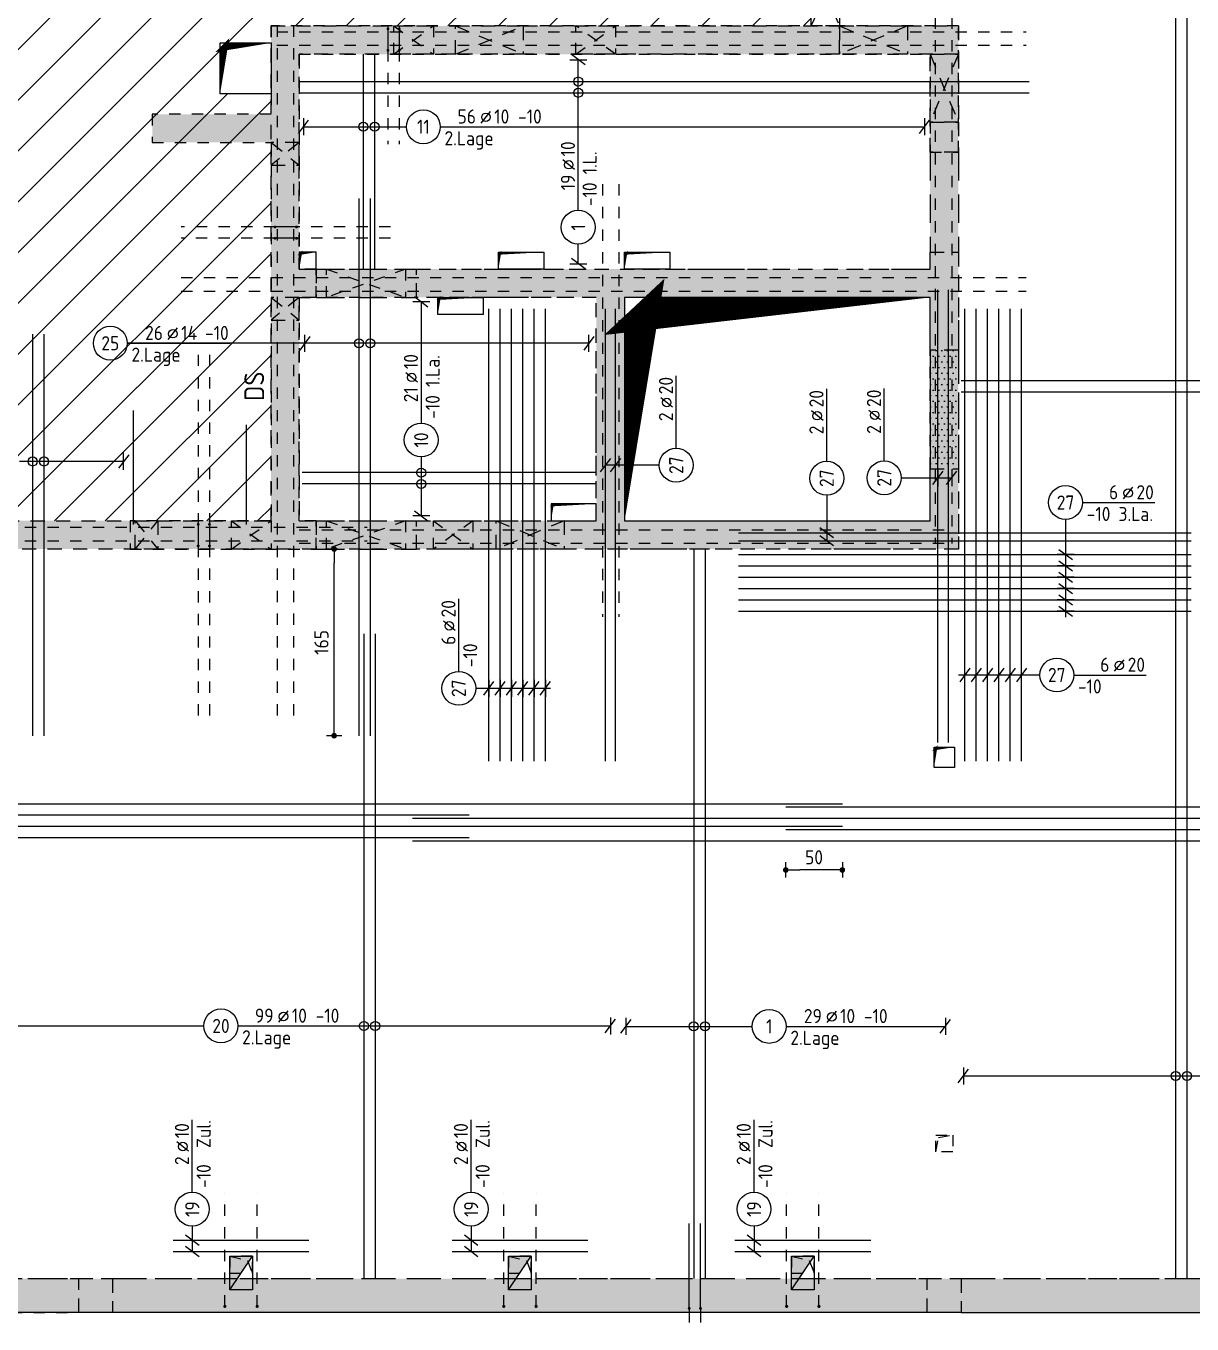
# Model space of a CAD drawing. Extents: x -4 to 88.1, y -7.1 to 49.1.
# Drawn here: x 33.99 to 44.29, y 16.81 to 28.29 of the extents above; entities that cross this region are included whole.
import ezdxf
from ezdxf.enums import TextEntityAlignment as Align

# ---------------------------------------------------------------- set-up
doc = ezdxf.new("R2010")
doc.units = 0
doc.header["$LTSCALE"] = 0.5
for name, pattern in [('AUSGEZOGEN', [1000.01, 1000, 0.01]), ('DASHED', [0.75, 0.5, -0.25]), ('DOT', [0.175, 0.05, -0.125]), ('HIDDEN', [0.375, 0.25, -0.125]), ('HIDDEN2', [0.187, 0.125, -0.062]), ('PUNKT', [0.175, 0.05, -0.125]), ('VERDECKT', [0.375, 0.25, -0.125])]:
    doc.linetypes.add(name, pattern=pattern)
for name, color, linetype in [('BETON', 7, 'Continuous'), ('Brüstung 1.UG', 7, 'Continuous'), ('Brüstung EG', 7, 'Continuous'), ('BZ', 7, 'Continuous'), ('DD', 7, 'Continuous'), ('EG', 7, 'Continuous'), ('grau_dunkel', 7, 'Continuous'), ('grau_hell', 7, 'Continuous'), ('grau_mittel', 7, 'Continuous'), ('MASSE', 7, 'Continuous'), ('RND', 7, 'Continuous'), ('SCHATTEN', 7, 'Continuous'), ('SCHRAFF', 7, 'Continuous'), ('TEXT', 7, 'Continuous'), ('VERDECKT', 7, 'Continuous'), ('WD', 7, 'Continuous')]:
    doc.layers.add(name, color=color, linetype=linetype)
doc.layers.add('NOPLOT', color=7, linetype='Continuous', plot=False)
doc.styles.add('txt', font='isocp.shx')
doc.dimstyles.new('DOT_I', dxfattribs={"dimscale": 0.5, "dimtxt": 0.25, "dimasz": 0.25, "dimexe": 0.1, "dimexo": 0.3, "dimgap": 0.1, "dimtad": 1, "dimdec": 3, "dimzin": 3, "dimtxsty": 'txt', "dimblk": 'DOT', "dimblk1": 'DOT', "dimblk2": 'DOT', "dimsah": 1, "dimcen": 0.1, "dimse1": 1, "dimse2": 1, "dimazin": 0, "dimtfac": 1, "dimtdec": 4, "dimtix": 1, "dimtmove": 2, "dimatfit": 3, "dimfxl": 0, "dimtvp": 1, "dimtolj": 1, "dimtzin": 0, "dimarcsym": 0})
pattern_1 = [(0, (-69.080496, 378.069226), (0.025, 0.05), [0, -0.05])]

# ---------------------------------------------------------------- blocks, each defined once
blk = doc.blocks.new('lei_gre')
at = {"layer": 'RND', "color": 7, "linetype": 'Continuous'}
for p, q in [((-0.09, -0.12), (0.09, 0.12)), ((0, 0.15), (0, -0.15))]:
    blk.add_line(p, q, dxfattribs=at)
blk = doc.blocks.new('DOT')
at = {"layer": 'MASSE', "color": 7, "linetype": 'Continuous'}
for p, q in [((0, 0), (-1, 0)), ((0, 0.54), (0, -0.54))]:
    blk.add_line(p, q, dxfattribs=at)
at = {"layer": 'MASSE', "color": 7, "linetype": 'Continuous', "const_width": 0.2}
blk.add_lwpolyline([(-0.1, 0, 1), (0.1, 0, 1)], format="xyb", close=True, dxfattribs=at)
blk = doc.blocks.new('*D30')
at = {"layer": 'Defpoints', "color": 0, "linetype": 'AUSGEZOGEN', "transparency": 16777216}
for p in [(40.704, 20.826), (40.704, 20.826), (41.204, 20.826)]:
    blk.add_point(p, dxfattribs=at)
at = {"layer": 'MASSE', "color": 0, "linetype": 'AUSGEZOGEN', "lineweight": -2, "transparency": 16777216}
blk.add_line((41.079, 20.826), (40.829, 20.826), dxfattribs=at)
at = {"layer": 'MASSE', "color": 0, "linetype": 'AUSGEZOGEN', "lineweight": -2, "transparency": 16777216, "xscale": 0.125, "yscale": 0.125, "zscale": 0.125, "rotation": 180}
blk.add_blockref('DOT', (40.704, 20.826), dxfattribs=at)
at = {"layer": 'MASSE', "color": 0, "linetype": 'AUSGEZOGEN', "lineweight": -2, "transparency": 16777216, "xscale": 0.125, "yscale": 0.125, "zscale": 0.125}
blk.add_blockref('DOT', (41.204, 20.826), dxfattribs=at)
at = {"layer": 'MASSE', "color": 0, "linetype": 'AUSGEZOGEN', "transparency": 16777216, "insert": (40.954, 20.938), "char_height": 0.125, "attachment_point": 5, "style": 'txt'}
blk.add_mtext('\\A1;50', dxfattribs=at)
blk = doc.blocks.new('RND_LEI')
at = {"layer": 'RND', "color": 7, "linetype": 'Continuous'}
blk.add_line((1.022, 0.066), (1.19, 0.27), dxfattribs=at)
for centre, radius in [((0, 0), 0.3), ((1.106, 0.168), 0.075)]:
    blk.add_circle(centre, radius, dxfattribs=at)
at = {"layer": 'RND', "color": 7, "linetype": 'Continuous', "style": 'txt'}
blk.add_attdef('ANZ', text='', height=0.25, dxfattribs=at).set_placement((0.931, 0.057), align=Align.RIGHT)
for tag, p in [('DUM', (1.253, 0.057)), ('ABSTD', (1.674, 0.057)), ('POSTXT', (0.374, -0.327))]:
    blk.add_attdef(tag, p, '', height=0.25, dxfattribs=at)
blk.add_attdef('POSL', text='', height=0.25, dxfattribs=at).set_placement((0, 0), align=Align.MIDDLE)
blk = doc.blocks.new('*D50')
at = {"layer": 'Defpoints', "color": 0, "linetype": 'AUSGEZOGEN', "transparency": 16777216}
for p in [(36.712, 23.663), (36.712, 23.663), (36.712, 22.013)]:
    blk.add_point(p, dxfattribs=at)
at = {"layer": 'MASSE', "color": 0, "linetype": 'AUSGEZOGEN', "lineweight": -2, "transparency": 16777216}
blk.add_line((36.712, 22.138), (36.712, 23.538), dxfattribs=at)
at = {"layer": 'MASSE', "color": 0, "linetype": 'AUSGEZOGEN', "lineweight": -2, "transparency": 16777216, "xscale": 0.125, "yscale": 0.125, "zscale": 0.125}
for p, rotation in [((36.712, 23.663), 90), ((36.712, 22.013), 270)]:
    blk.add_blockref('DOT', p, dxfattribs=dict(at, rotation=rotation))
at = {"layer": 'MASSE', "color": 0, "linetype": 'AUSGEZOGEN', "transparency": 16777216, "insert": (36.6, 22.838), "char_height": 0.125, "attachment_point": 5, "rotation": 90, "style": 'txt'}
blk.add_mtext('\\A1;165', dxfattribs=at)

msp = doc.modelspace()

# ---------------------------------------------------------------- hatches: boundary and pattern name
at = {"layer": 'Brüstung 1.UG', "linetype": 'AUSGEZOGEN'}
h = msp.add_hatch(dxfattribs=at)
h.set_pattern_fill('DOTS', color=102, scale=0.8, double=1)
h.set_pattern_definition([(0, (-68.392016, 478.069226), (0.025, 0.05), [0, -0.05])])
h.paths.add_polyline_path([(41.9794, 24.9561), (42.2294, 24.9561), (42.2294, 25.4227), (41.9794, 25.4227)])
h.paths.add_polyline_path([(41.9794, 24.3727), (42.2294, 24.3727), (42.2294, 24.9561), (41.9794, 24.9561)])
at = {"layer": 'grau_dunkel', "transparency": 33554687}
for points in [[(35.7894, 17.4127), (35.7894, 17.1127), (35.9894, 17.4127)], [(38.2544, 17.4127), (38.2544, 17.1127), (38.4544, 17.4127)], [(40.7544, 17.4127), (40.7544, 17.1127), (40.9544, 17.4127)]]:
    msp.add_hatch(color=21, dxfattribs=at).paths.add_polyline_path(points)
at = {"layer": 'grau_hell', "linetype": 'AUSGEZOGEN'}
h = msp.add_hatch(dxfattribs=at)
h.set_pattern_fill('ANSI31', color=9, scale=0.1, style=0, double=1)
h.paths.add_polyline_path([(17.3044, 31.697), (17.3044, 37.8627), (15.9794, 37.8627), (15.9794, 36.6227), (15.9794, 35.4877), (15.9794, 31.0327), (16.1694, 31.0327), (16.1694, 30.8527), (15.9794, 30.8527), (15.9794, 29.9127), (15.9794, 28.2877), (20.8744, 28.2877), (21.2744, 28.2877), (21.6294, 28.2877), (22.5144, 28.2877), (25.2794, 28.2877), (25.2794, 28.0377), (25.0294, 28.0377), (25.0294, 27.5077), (25.2794, 27.5077), (25.2794, 27.7577), (25.5294, 27.7577), (25.5294, 27.5077), (29.2669, 27.5077), (29.2669, 23.9127), (36.1544, 23.9127), (36.1544, 27.6877), (35.7044, 27.6877), (35.7044, 28.1377), (36.1544, 28.1377), (36.1544, 28.2877), (37.7844, 28.2877), (38.3844, 28.2877), (40.9294, 28.2877), (40.9294, 28.8377), (40.9294, 29.9127), (40.9294, 30.1627), (41.9794, 30.1627), (41.9794, 35.4877), (41.9794, 36.6227), (41.9794, 37.8627), (40.6794, 37.8627), (40.6794, 31.697)])
h.paths.add_polyline_path([(24.5294, 30.6627), (24.5294, 29.9677), (24.2794, 29.9677), (24.2794, 30.6627)], flags=16)
h.paths.add_polyline_path([(25.9294, 30.6627), (26.1794, 30.6627), (26.1794, 30.4627), (26.3794, 30.4627), (26.3794, 30.2627), (26.1794, 30.2627), (26.1794, 29.9677), (25.9294, 29.9677)], flags=16)
h.paths.add_polyline_path([(23.6144, 31.0327), (23.6144, 30.8527), (23.4344, 30.8527), (23.4344, 31.0327)], flags=16)
h.paths.add_polyline_path([(23.2744, 31.0327), (23.2744, 30.8527), (23.0944, 30.8527), (23.0944, 31.0327)], flags=16)
h.paths.add_polyline_path([(22.4294, 30.6627), (22.4294, 29.9677), (22.1794, 29.9677), (22.1794, 30.6627)], flags=16)
h.paths.add_polyline_path([(28.0294, 30.6627), (28.2794, 30.6627), (28.2794, 29.9677), (28.0294, 29.9677)], flags=16)
h.paths.add_polyline_path([(27.9844, 28.1377), (28.4844, 28.1377), (28.4844, 27.6777), (27.9844, 27.6777)], flags=16)
h.paths.add_polyline_path([(20.7794, 30.6627), (20.7794, 29.9677), (20.5294, 29.9677), (20.5294, 30.6627)], flags=16)
h.paths.add_polyline_path([(29.6794, 30.6627), (29.9294, 30.6627), (29.9294, 30.4627), (30.1294, 30.4627), (30.1294, 30.2627), (29.9294, 30.2627), (29.9294, 29.9677), (29.6794, 29.9677)], flags=16)
h.paths.add_polyline_path([(28.8244, 28.1377), (29.2444, 28.1377), (29.2444, 27.7177), (28.8244, 27.7177)], flags=16)
h.paths.add_polyline_path([(30.5894, 31.0327), (30.7694, 31.0327), (30.7694, 30.8527), (30.5894, 30.8527)], flags=16)
h.paths.add_polyline_path([(30.9344, 31.0327), (31.1144, 31.0327), (31.1144, 30.8527), (30.9344, 30.8527)], flags=16)
h.paths.add_polyline_path([(18.6794, 30.6627), (18.6794, 29.9677), (18.4294, 29.9677), (18.4294, 30.6627)], flags=16)
h.paths.add_polyline_path([(31.7794, 30.6627), (32.0294, 30.6627), (32.0294, 29.9677), (31.7794, 29.9677)], flags=16)
h.paths.add_polyline_path([(31.8044, 28.1377), (32.3044, 28.1377), (32.3044, 27.6377), (31.8044, 27.6377)], flags=16)
h.paths.add_polyline_path([(16.8388, 30.7777), (16.8388, 30.5977), (16.6588, 30.5977), (16.6588, 30.7777)], flags=16)
h.paths.add_polyline_path([(33.4294, 30.6627), (33.6794, 30.6627), (33.6794, 29.9677), (33.4294, 29.9677)], flags=16)
h.paths.add_polyline_path([(33.2094, 28.0777), (33.5094, 28.0777), (33.5094, 27.7777), (33.2094, 27.7777)], flags=16)
h.paths.add_polyline_path([(35.5294, 30.6627), (35.7794, 30.6627), (35.7794, 29.9677), (35.5294, 29.9677)], flags=16)
h.paths.add_polyline_path([(37.1794, 30.6627), (37.4294, 30.6627), (37.4294, 29.9677), (37.1794, 29.9677)], flags=16)
h.paths.add_polyline_path([(38.0944, 31.0327), (38.2744, 31.0327), (38.2744, 30.8527), (38.0944, 30.8527)], flags=16)
h.paths.add_polyline_path([(38.4344, 31.0327), (38.6144, 31.0327), (38.6144, 30.8527), (38.4344, 30.8527)], flags=16)
h.paths.add_polyline_path([(39.2794, 30.6627), (39.5294, 30.6627), (39.5294, 29.9677), (39.2794, 29.9677)], flags=16)
h.paths.add_polyline_path([(41.1188, 30.7777), (41.2988, 30.7777), (41.2988, 30.5977), (41.1188, 30.5977)], flags=16)
at = {"layer": 'grau_mittel'}
for points in [[(36.4044, 25.8877), (36.5544, 25.8877), (36.5544, 26.1377), (36.4044, 26.1377), (36.4044, 28.0377), (37.7844, 28.0377), (37.7844, 28.2877), (36.1544, 28.2877), (36.1544, 23.9127), (25.0294, 23.9127), (24.0794, 23.9127), (24.0794, 28.0377), (25.0294, 28.0377), (25.2794, 28.0377), (25.2794, 28.2877), (22.5144, 28.2877), (22.5144, 28.0377), (22.6644, 28.0377), (22.6644, 26.8477), (19.8144, 26.8477), (19.8144, 28.0377), (20.8744, 28.0377), (20.8744, 28.2877), (13.2294, 28.2877), (13.2294, 23.6627), (13.6294, 23.6627), (13.6294, 23.9127), (13.4794, 23.9127), (13.4794, 28.0377), (19.5644, 28.0377), (19.5644, 23.9127), (19.4144, 23.9127), (19.4144, 23.6627), (19.9644, 23.6627), (19.9644, 23.9127), (19.8144, 23.9127), (19.8144, 26.5977), (22.9144, 26.5977), (22.9144, 28.0377), (23.8294, 28.0377), (23.8294, 23.9127), (22.9144, 23.9127), (20.9744, 23.9127), (20.9744, 23.6627), (36.5544, 23.6627), (36.5544, 23.9127), (36.4044, 23.9127)], [(42.2294, 27.4377), (41.9794, 27.4377), (41.9794, 27.1724), (42.2294, 27.1724)], [(37.4394, 26.1377), (37.4394, 25.8877), (39.0294, 25.8877), (39.0294, 23.9127), (38.7444, 23.9127), (38.744, 23.6627), (42.2294, 23.6627), (42.2294, 24.3727), (41.9794, 24.3727), (41.9794, 23.9127), (39.2794, 23.9127), (39.2794, 25.8877), (41.9794, 25.8877), (41.9794, 25.4227), (42.2294, 25.4227), (42.2294, 26.2874), (41.9794, 26.2874), (41.9794, 26.1377)], [(37.4394, 23.9127), (37.4394, 23.6627), (38.1444, 23.6627), (38.1444, 23.9127)]]:
    msp.add_hatch(color=61, dxfattribs=at).paths.add_polyline_path(points)
h = msp.add_hatch(color=61, dxfattribs=at)
h.paths.add_polyline_path([(42.2294, 28.0377), (42.2294, 28.2877), (41.7794, 28.2877), (41.7794, 28.0377)])
h.paths.add_polyline_path([(41.1794, 28.0377), (41.1794, 28.2877), (38.3844, 28.2877), (38.3844, 28.0377)])
h = msp.add_hatch(color=61, dxfattribs=at)
h.paths.add_polyline_path([(42.2294, 27.1724), (41.9794, 27.1724), (41.9794, 26.2874), (42.2294, 26.2874)])
h.paths.add_polyline_path([(42.2294, 25.4227), (41.9794, 25.4227), (41.9794, 24.3727), (42.2294, 24.3727)])
h = msp.add_hatch(color=61, dxfattribs=at)
h.paths.add_polyline_path([(36.5544, 26.1377), (36.5544, 25.8877), (37.4394, 25.8877), (37.4394, 26.1377)])
h.paths.add_polyline_path([(36.5544, 23.9127), (36.5544, 23.6627), (37.4394, 23.6627), (37.4394, 23.9127)])
h = msp.add_hatch(color=61, dxfattribs=at)
h.paths.add_polyline_path([(13.5294, 17.2127), (13.5294, 16.9127), (19.4544, 16.9127), (19.4544, 17.2127)])
h.paths.add_polyline_path([(26.9544, 16.9127), (26.9544, 17.2127), (19.7544, 17.2127), (19.7544, 16.9127)])
h.paths.add_polyline_path([(27.2544, 17.2127), (27.2544, 16.9127), (34.4544, 16.9127), (34.4544, 17.2127)])
h.paths.add_polyline_path([(34.7544, 17.2127), (34.7544, 16.9127), (41.9544, 16.9127), (41.9544, 17.2127)])
h.paths.add_polyline_path([(42.2544, 17.2127), (42.2544, 16.9127), (47.9544, 16.9127), (47.9544, 17.2127)])
h = msp.add_hatch(color=61, dxfattribs=at)
h.paths.add_polyline_path([(19.7544, 16.9127), (19.7544, 17.2127), (19.4544, 17.2127), (19.4544, 16.9127)])
h.paths.add_polyline_path([(27.2544, 16.9127), (27.2544, 17.2127), (26.9544, 17.2127), (26.9544, 16.9127)])
h.paths.add_polyline_path([(34.7544, 16.9127), (34.7544, 17.2127), (34.4544, 17.2127), (34.4544, 16.9127)])
h.paths.add_polyline_path([(42.2544, 16.9127), (42.2544, 17.2127), (41.9544, 17.2127), (41.9544, 16.9127)])
at = {"layer": 'SCHRAFF', "linetype": 'AUSGEZOGEN'}
h = msp.add_hatch(dxfattribs=at)
h.set_pattern_fill('DOTS', scale=0.8, double=1)
h.set_pattern_definition(pattern_1)
h.paths.add_polyline_path([(36.4045, 28.0377), (41.9794, 28.0377), (41.9794, 27.1724), (42.2294, 27.1724), (42.2294, 28.2877), (36.1544, 28.2877), (36.1544, 27.5077), (35.1044, 27.5077), (35.1044, 27.2577), (36.1544, 27.2577), (36.1545, 23.9127), (34.9094, 23.9127), (34.9094, 23.6627), (36.5544, 23.6627), (36.5544, 23.9127), (36.4044, 23.9127), (36.4044, 25.8877), (36.5544, 25.8877), (36.5544, 26.1377), (36.4045, 26.1377)])
h = msp.add_hatch(dxfattribs=at)
h.set_pattern_fill('DOTS', scale=0.8, double=1)
h.set_pattern_definition(pattern_1)
h.paths.add_polyline_path([(42.2294, 26.2874), (41.9795, 26.2874), (41.9795, 26.1377), (37.4394, 26.1377), (37.4394, 25.8877), (39.0295, 25.8877), (39.0294, 23.9127), (37.4394, 23.9127), (37.4394, 23.6627), (42.2294, 23.6627), (42.2294, 24.3727), (41.9794, 24.3727), (41.9794, 23.9127), (39.2794, 23.9127), (39.2794, 25.8877), (41.9794, 25.8877), (41.9794, 25.4227), (42.2294, 25.4227)])
h = msp.add_hatch(dxfattribs=at)
h.set_pattern_fill('DOTS', scale=0.8, double=1)
h.set_pattern_definition(pattern_1)
h.paths.add_polyline_path([(42.2544, 17.2127), (41.9544, 17.2127), (41.9544, 16.9127), (42.2544, 16.9127)])
h.paths.add_polyline_path([(34.7544, 17.2127), (34.4544, 17.2127), (34.4544, 16.9127), (34.7544, 16.9127)])
h.paths.add_polyline_path([(27.2544, 17.2127), (26.9544, 17.2127), (26.9544, 16.9127), (27.2544, 16.9127)])
h.paths.add_polyline_path([(19.7544, 17.2127), (19.4544, 17.2127), (19.4544, 16.9127), (19.7544, 16.9127)])
h.paths.add_polyline_path([(13.5044, 17.2127), (13.2044, 17.2127), (13.2044, 16.9127), (13.5044, 16.9127)])
h.paths.add_polyline_path([(9.7394, 24.0077), (9.0744, 24.0077), (9.0744, 23.7077), (9.5294, 23.7077), (9.5294, 16.9127), (10.1044, 16.9127), (10.1044, 17.2127), (9.7394, 17.2127)])

# ---------------------------------------------------------------- linework, layer by layer
at = {"layer": 'BETON', "color": 6, "linetype": 'AUSGEZOGEN', "lineweight": -2}
for p, q in [((41.9794, 26.1377), (41.9794, 26.2874)), ((41.9794, 25.8877), (39.2794, 25.8877)), ((39.2794, 25.8877), (39.2794, 23.9127)), ((41.9794, 25.4227), (41.9794, 25.8877)), ((41.9794, 23.9127), (41.9794, 24.3727)), ((39.2794, 23.9127), (41.9794, 23.9127)), ((34.7544, 16.9127), (34.4544, 16.9127)), ((42.2544, 16.9127), (41.9544, 16.9127))]:
    msp.add_line(p, q, dxfattribs=at)
at = {"layer": 'BETON', "color": 6, "linetype": 'AUSGEZOGEN'}
for p, q in [((41.9794, 25.4227), (41.9794, 24.3727)), ((34.4544, 16.9127), (27.2544, 16.9127)), ((41.9544, 16.9127), (34.7544, 16.9127)), ((42.2544, 16.9127), (47.9544, 16.9127))]:
    msp.add_line(p, q, dxfattribs=at)
at = {"layer": 'Brüstung 1.UG', "color": 102, "linetype": 'DOT'}
for p, q in [((41.9794, 24.3727), (41.9794, 25.4227)), ((42.2294, 25.4227), (42.2294, 24.3727))]:
    msp.add_line(p, q, dxfattribs=at)
at = {"layer": 'Brüstung EG', "color": 102, "linetype": 'DOT'}
for p, q in [((27.2544, 17.2127), (34.4544, 17.2127)), ((34.7544, 17.2127), (41.9544, 17.2127)), ((42.2544, 17.2127), (47.9544, 17.2127)), ((27.2544, 16.9127), (34.4544, 16.9127)), ((41.9544, 16.9127), (34.7544, 16.9127)), ((42.2544, 16.9127), (47.9544, 16.9127))]:
    msp.add_line(p, q, dxfattribs=at)
at = {"layer": 'BZ', "color": 102, "linetype": 'PUNKT'}
for p, q in [((37.2394, 28.2877), (37.5894, 28.0377)), ((37.2394, 28.0377), (37.5894, 28.2877)), ((38.8494, 28.0377), (39.1994, 28.2877)), ((39.1994, 28.0377), (38.8494, 28.2877)), ((36.6444, 26.1377), (37.3444, 25.8877)), ((37.3444, 26.1377), (36.6444, 25.8877)), ((35.8044, 23.6627), (36.1544, 23.9127)), ((35.8044, 23.9127), (36.1544, 23.6627)), ((36.6444, 23.9127), (37.3444, 23.6627)), ((37.3444, 23.9127), (36.6444, 23.6627)), ((37.5894, 23.9127), (37.9394, 23.6627)), ((37.9394, 23.9127), (37.5894, 23.6627))]:
    msp.add_line(p, q, dxfattribs=at)
for points in [[(37.2394, 28.2877), (37.5894, 28.2877), (37.5894, 28.0377), (37.2394, 28.0377)], [(38.8494, 28.2877), (39.1994, 28.2877), (39.1994, 28.0377), (38.8494, 28.0377)], [(36.6444, 26.1377), (37.3444, 26.1377), (37.3444, 25.8877), (36.6444, 25.8877)], [(35.8044, 23.9127), (36.1544, 23.9127), (36.1544, 23.6627), (35.8044, 23.6627)], [(36.6444, 23.9127), (37.3444, 23.9127), (37.3444, 23.6627), (36.6444, 23.6627)], [(37.5894, 23.9127), (37.9394, 23.9127), (37.9394, 23.6627), (37.5894, 23.6627)]]:
    msp.add_lwpolyline(points, close=True, dxfattribs=at)
at = {"layer": 'DD', "color": 7, "linetype": 'HIDDEN2'}
for p, q in [((42.0532, 18.4599), (42.1794, 18.4827)), ((42.0294, 18.3327), (42.0532, 18.4599)), ((35.7894, 17.4127), (35.9461, 17.3726)), ((35.9461, 17.3726), (35.9894, 17.2627)), ((38.2544, 17.4127), (38.4112, 17.3726)), ((38.4112, 17.3726), (38.4544, 17.2627)), ((40.7544, 17.4127), (40.9112, 17.3726)), ((40.9112, 17.3726), (40.9544, 17.2627))]:
    msp.add_line(p, q, dxfattribs=at)
at = {"layer": 'DD', "color": 7, "linetype": 'AUSGEZOGEN'}
for p, q in [((35.7894, 17.1127), (35.9894, 17.4127)), ((38.2544, 17.1127), (38.4544, 17.4127)), ((40.7544, 17.1127), (40.9544, 17.4127))]:
    msp.add_line(p, q, dxfattribs=at)
for points in [[(35.7044, 28.1377), (36.1544, 28.1377), (36.1544, 27.6877), (35.7044, 27.6877)], [(36.4045, 26.1377), (36.5544, 26.1377), (36.5544, 26.2877), (36.4045, 26.2877)], [(38.1644, 26.2877), (38.5644, 26.2877), (38.5644, 26.1377), (38.1644, 26.1377)], [(39.2794, 26.2877), (39.6794, 26.2877), (39.6794, 26.1377), (39.2794, 26.1377)], [(37.6294, 25.8877), (38.0294, 25.8877), (38.0294, 25.7377), (37.6294, 25.7377)], [(38.6294, 23.9127), (39.0294, 23.9127), (39.0294, 24.0627), (38.6294, 24.0627)], [(42.0144, 21.9127), (42.1944, 21.9127), (42.1944, 21.7327), (42.0144, 21.7327)], [(35.7894, 17.4127), (35.9894, 17.4127), (35.9894, 17.1127), (35.7894, 17.1127)], [(38.2544, 17.4127), (38.4544, 17.4127), (38.4544, 17.1127), (38.2544, 17.1127)], [(40.7544, 17.4127), (40.9544, 17.4127), (40.9544, 17.1127), (40.7544, 17.1127)]]:
    msp.add_lwpolyline(points, close=True, dxfattribs=at)
at = {"layer": 'DD', "color": 7, "linetype": 'HIDDEN2'}
for points in [[(42.0294, 18.4827), (42.1794, 18.4827), (42.1794, 18.3327), (42.0294, 18.3327)], [(35.9894, 17.4127), (35.7894, 17.4127), (35.7894, 17.2627), (35.9894, 17.2627)], [(38.4544, 17.4127), (38.2544, 17.4127), (38.2544, 17.2627), (38.4544, 17.2627)], [(40.9544, 17.4127), (40.7544, 17.4127), (40.7544, 17.2627), (40.9544, 17.2627)]]:
    msp.add_lwpolyline(points, close=True, dxfattribs=at)
at = {"layer": 'EG', "color": 0, "linetype": 'DOT', "lineweight": -2}
for p, q in [((36.1544, 28.2877), (36.1544, 27.5077)), ((42.2294, 28.2877), (36.1544, 28.2877)), ((42.2294, 27.1724), (42.2294, 28.2877)), ((36.4045, 26.1377), (36.4045, 28.0377)), ((36.4045, 28.0377), (41.9794, 28.0377)), ((41.9794, 28.0377), (41.9794, 27.1724)), ((36.1544, 27.5077), (35.1044, 27.5077)), ((35.1044, 27.5077), (35.1044, 27.2577)), ((35.1044, 27.2577), (36.1544, 27.2577)), ((36.1544, 27.2577), (36.1545, 23.9127)), ((41.9794, 27.1724), (42.2294, 27.1724)), ((41.9795, 26.1377), (41.9795, 26.2874)), ((41.9795, 26.2874), (42.2294, 26.2874)), ((42.2294, 26.2874), (42.2294, 25.4227)), ((36.5544, 26.1377), (36.4045, 26.1377)), ((36.5544, 25.8877), (36.5544, 26.1377)), ((37.4394, 26.1377), (41.9795, 26.1377)), ((37.4394, 25.8877), (37.4394, 26.1377)), ((36.4044, 23.9127), (36.4044, 25.8877)), ((36.4044, 25.8877), (36.5544, 25.8877)), ((39.0295, 25.8877), (37.4394, 25.8877)), ((39.0294, 23.9127), (39.0295, 25.8877)), ((41.9794, 25.8877), (39.2794, 25.8877)), ((39.2794, 25.8877), (39.2794, 23.9127)), ((41.9794, 25.4227), (41.9794, 25.8877)), ((42.2294, 25.4227), (41.9794, 25.4227)), ((41.9794, 23.9127), (41.9794, 24.3727)), ((41.9794, 24.3727), (42.2294, 24.3727)), ((42.2294, 24.3727), (42.2294, 23.6627)), ((36.1545, 23.9127), (34.9094, 23.9127)), ((34.9094, 23.9127), (34.9094, 23.6627)), ((36.5544, 23.9127), (36.4044, 23.9127)), ((36.5544, 23.6627), (36.5544, 23.9127)), ((37.4394, 23.6627), (37.4394, 23.9127)), ((37.4394, 23.9127), (39.0294, 23.9127)), ((39.2794, 23.9127), (41.9794, 23.9127)), ((34.9094, 23.6627), (36.5544, 23.6627)), ((42.2294, 23.6627), (37.4394, 23.6627))]:
    msp.add_line(p, q, dxfattribs=at)
for points in [[(34.4544, 17.2127), (34.7544, 17.2127), (34.7544, 16.9127), (34.4544, 16.9127)], [(41.9544, 17.2127), (42.2544, 17.2127), (42.2544, 16.9127), (41.9544, 16.9127)]]:
    msp.add_lwpolyline(points, close=True, dxfattribs=at)
at = {"layer": 'grau_dunkel', "color": 21}
msp.add_lwpolyline([(41.9794, 25.8877, 0, 0.31, 0), (39.2883, 25.7329, 0, 0, 0), (39.4399, 25.8746, 0.3221, 0, 0), (39.2794, 23.9127, 0, 0, 0)], format="xyseb", dxfattribs=at)
at = {"layer": 'NOPLOT', "color": 191, "linetype": 'Continuous'}
for points in [[(34.935, 24.8868), (34.935, 23.8816)], [(35.935, 24.7626), (35.935, 23.8816)]]:
    msp.add_lwpolyline(points, dxfattribs=at)
at = {"layer": 'RND', "color": 7, "linetype": 'AUSGEZOGEN'}
for p, q in [((38.8696, 26.658), (38.8696, 27.9891)), ((36.4416, 27.3962), (37.3507, 27.3962)), ((37.6507, 27.3962), (41.9306, 27.3962)), ((38.8696, 26.1855), (38.8696, 26.358)), ((37.4817, 25.8501), (37.4817, 24.7775)), ((36.4536, 25.4829), (34.884, 25.4829)), ((34.884, 25.4829), (35.7902, 25.4829)), ((38.9638, 25.4829), (36.4536, 25.4829)), ((39.7356, 24.5551), (39.7356, 25.1951)), ((41.0661, 24.4389), (41.0661, 25.0789)), ((41.5744, 24.4431), (41.5744, 25.0831)), ((37.4817, 24.4775), (37.4817, 23.9574)), ((34.8518, 24.4373), (33.9304, 24.4373)), ((43.3268, 24.0744), (43.9668, 24.0744)), ((37.8138, 22.5819), (37.8138, 23.2219)), ((43.2491, 22.5496), (43.8891, 22.5496)), ((29.2655, 19.4469), (35.5619, 19.4469)), ((35.8619, 19.4469), (39.1536, 19.4469)), ((39.2913, 19.4432), (40.4077, 19.4432)), ((40.7077, 19.4432), (42.115, 19.4432)), ((42.2737, 19.0054), (44.6267, 19.0054)), ((35.4584, 17.9779), (35.4584, 18.6179)), ((37.9234, 17.9779), (37.9234, 18.6179)), ((40.4234, 17.9779), (40.4234, 18.6179))]:
    msp.add_line(p, q, dxfattribs=at)
at = {"layer": 'RND', "color": 102, "linetype": 'AUSGEZOGEN'}
for p, q in [((39.5856, 24.4051), (39.1098, 24.4051)), ((41.7244, 24.2931), (42.173, 24.2931)), ((41.0661, 24.1389), (41.0661, 23.736)), ((43.1768, 23.9244), (43.1768, 23.0622)), ((42.9491, 22.5496), (42.231, 22.5496)), ((37.9638, 22.4319), (38.6234, 22.4319)), ((35.4584, 17.6779), (35.4584, 17.452)), ((37.9234, 17.6779), (37.9234, 17.452)), ((40.4234, 17.6779), (40.4234, 17.452))]:
    msp.add_line(p, q, dxfattribs=at)
at = {"layer": 'RND', "color": 102, "linetype": 'VERDECKT'}
for p, q in [((39.8502, 16.9501), (39.8502, 15.7721)), ((39.9502, 16.9501), (39.9502, 15.7721))]:
    msp.add_line(p, q, dxfattribs=at)
at = {"layer": 'RND', "color": 1, "linetype": 'HIDDEN2'}
for points in [[(42.0241, 30.1627), (42.0241, 23.7127)], [(42.1706, 30.1627), (42.1706, 23.7127)], [(36.2084, 29.0923), (36.2084, 22.1914)], [(36.3528, 29.0923), (36.3528, 22.1914)], [(36.2044, 28.2358), (42.8294, 28.2358)], [(36.2044, 28.1176), (42.8294, 28.1176)], [(39.0839, 26.8877), (39.0839, 23.0627)], [(39.2278, 26.8877), (39.2278, 23.0627)], [(35.3597, 26.0634), (42.8294, 26.0634)], [(35.3597, 25.9444), (42.8294, 25.9444)], [(27.9794, 23.856), (37.0044, 23.856)], [(36.4044, 23.8331), (42.1794, 23.8331)], [(27.9794, 23.737), (37.0044, 23.737)], [(36.4044, 23.7142), (42.1794, 23.7142)], [(35.7466, 16.9677), (35.7466, 17.9677)], [(36.0321, 16.9677), (36.0321, 17.9677)], [(38.2117, 16.9677), (38.2117, 17.9677)], [(38.4972, 16.9677), (38.4972, 17.9677)], [(40.7117, 16.9677), (40.7117, 17.9677)], [(40.9972, 16.9677), (40.9972, 17.9677)]]:
    msp.add_lwpolyline(points, dxfattribs=at)
at = {"layer": 'RND', "color": 1, "linetype": 'AUSGEZOGEN'}
for points in [[(44.1499, 29.9127), (44.1499, 17.2127)], [(44.2499, 29.9127), (44.2499, 17.2127)], [(37.1876, 28.2623), (37.1876, 28.0721)], [(37.2876, 28.2623), (37.2876, 28.0721)], [(36.9706, 26.1377), (36.9706, 28.0377)], [(37.0706, 26.1377), (37.0706, 28.0377)], [(36.4045, 27.7966), (42.8545, 27.7966)], [(36.4045, 27.6966), (42.8545, 27.6966)], [(36.931, 26.7627), (36.931, 22.0127)], [(37.031, 26.7627), (37.031, 22.0127)], [(36.3798, 26.5104), (36.1897, 26.5104)], [(36.3798, 26.4104), (36.1897, 26.4104)], [(42.0488, 21.9537), (42.0488, 25.9537)], [(42.1423, 21.9537), (42.1423, 25.9537)], [(38.0794, 21.7877), (38.0794, 25.7877)], [(38.1794, 21.7877), (38.1794, 25.7877)], [(38.2794, 21.7877), (38.2794, 25.7877)], [(38.3794, 21.7877), (38.3794, 25.7877)], [(38.4794, 21.7877), (38.4794, 25.7877)], [(38.5794, 21.7877), (38.5794, 25.7877)], [(39.1098, 21.7877), (39.1098, 25.7877)], [(39.1983, 21.7877), (39.1983, 25.7877)], [(42.2871, 21.7877), (42.2871, 25.7877)], [(42.3871, 21.7877), (42.3871, 25.7877)], [(42.4871, 21.7877), (42.4871, 25.7877)], [(42.5871, 21.7877), (42.5871, 25.7877)], [(42.6871, 21.7877), (42.6871, 25.7877)], [(42.7871, 21.7877), (42.7871, 25.7877)], [(34.0473, 25.5627), (34.0473, 22.0127)], [(34.1473, 25.5627), (34.1473, 22.0127)], [(42.2544, 25.1525), (48.2044, 25.1525)], [(42.2544, 25.0525), (48.2044, 25.0525)], [(39.0294, 24.3393), (36.4294, 24.3392)], [(39.0294, 24.2393), (36.4294, 24.2392)], [(35.5106, 23.8816), (35.5106, 23.6914)], [(35.6106, 23.8816), (35.6106, 23.6914)], [(40.2871, 23.8063), (44.2871, 23.8063)], [(39.8905, 23.6627), (39.8905, 17.2127)], [(39.9905, 23.6627), (39.9905, 17.2127)], [(40.2871, 23.736), (44.2871, 23.736)], [(40.2871, 23.6145), (44.2871, 23.6145)], [(40.2871, 23.5145), (44.2871, 23.5145)], [(40.2871, 23.4145), (44.2871, 23.4145)], [(40.2871, 23.3145), (44.2871, 23.3145)], [(40.2871, 23.2145), (44.2871, 23.2145)], [(40.2871, 23.1145), (44.2871, 23.1145)], [(36.9749, 22.9127), (36.9749, 17.2127)], [(37.0749, 22.9127), (37.0749, 17.2127)], [(41.2044, 21.409), (30.4044, 21.409)], [(48.2044, 21.3818), (40.7044, 21.3818)], [(37.9044, 21.309), (27.1044, 21.309)], [(48.2044, 21.2818), (37.4044, 21.2818)], [(41.2044, 21.209), (30.4044, 21.209)], [(48.2044, 21.1818), (40.7044, 21.1818)], [(37.9044, 21.109), (27.1044, 21.109)], [(48.2044, 21.0818), (37.4044, 21.0818)], [(39.8502, 16.9501), (39.8502, 17.7001)], [(39.9502, 16.9501), (39.9502, 17.7001)], [(35.2894, 17.552), (36.4894, 17.552)], [(35.2894, 17.452), (36.4894, 17.452)], [(37.7544, 17.552), (38.9544, 17.552)], [(37.7544, 17.452), (38.9544, 17.452)], [(40.2544, 17.552), (41.4544, 17.552)], [(40.2544, 17.452), (41.4544, 17.452)]]:
    msp.add_lwpolyline(points, dxfattribs=at)
at = {"layer": 'RND', "color": 1, "linetype": 'DOT'}
for points in [[(37.1876, 29.0923), (37.1876, 28.2623)], [(37.2876, 29.0923), (37.2876, 28.2623)], [(37.1876, 28.0721), (37.1876, 27.2421)], [(37.2876, 28.0721), (37.2876, 27.2421)], [(36.1897, 26.5104), (35.3597, 26.5104)], [(37.2098, 26.5104), (36.3798, 26.5104)], [(36.1897, 26.4104), (35.3597, 26.4104)], [(37.2098, 26.4104), (36.3798, 26.4104)], [(35.5106, 25.3816), (35.5106, 23.8816)], [(35.6106, 25.3816), (35.6106, 23.8816)], [(35.5106, 23.6914), (35.5106, 22.1914)], [(35.6106, 23.6914), (35.6106, 22.1914)]]:
    msp.add_lwpolyline(points, dxfattribs=at)
at = {"layer": 'RND', "color": 7, "linetype": 'AUSGEZOGEN'}
for points, const_width in [([(37.1876, 28.2685, 1), (37.1876, 28.256, 1)], 0.0125), ([(37.2876, 28.2685, 1), (37.2876, 28.256, 1)], 0.0125), ([(37.1876, 28.0784, 1), (37.1876, 28.0659, 1)], 0.0125), ([(37.2876, 28.0784, 1), (37.2876, 28.0659, 1)], 0.0125), ([(36.1959, 26.5104, 1), (36.1834, 26.5104, 1)], 0.0125), ([(36.3861, 26.5104, 1), (36.3736, 26.5104, 1)], 0.0125), ([(36.1959, 26.4104, 1), (36.1834, 26.4104, 1)], 0.0125), ([(36.3861, 26.4104, 1), (36.3736, 26.4104, 1)], 0.0125), ([(35.5106, 23.8878, 1), (35.5106, 23.8753, 1)], 0.0125), ([(35.6106, 23.8878, 1), (35.6106, 23.8753, 1)], 0.0125), ([(35.5106, 23.6977, 1), (35.5106, 23.6852, 1)], 0.0125), ([(35.6106, 23.6977, 1), (35.6106, 23.6852, 1)], 0.0125), ([(35.7396, 16.9677, -1), (35.7536, 16.9677, -1)], 0.014), ([(36.0391, 16.9677, 1), (36.0251, 16.9677, 1)], 0.014), ([(38.2047, 16.9677, -1), (38.2187, 16.9677, -1)], 0.014), ([(38.5042, 16.9677, 1), (38.4902, 16.9677, 1)], 0.014), ([(39.844, 16.9501, 1), (39.8565, 16.9501, 1)], 0.0125), ([(39.944, 16.9501, 1), (39.9565, 16.9501, 1)], 0.0125), ([(40.7047, 16.9677, -1), (40.7187, 16.9677, -1)], 0.014), ([(41.0042, 16.9677, 1), (40.9902, 16.9677, 1)], 0.014)]:
    msp.add_lwpolyline(points, format="xyb", close=True, dxfattribs=dict(at, const_width=const_width))
for centre in [(38.8696, 27.7966), (38.8696, 27.6966), (36.9706, 27.3962), (37.0706, 27.3962), (36.931, 25.4829), (37.031, 25.4829), (34.0473, 24.4373), (34.1473, 24.4373), (37.4817, 24.3392), (37.4817, 24.2392), (36.9749, 19.4469), (37.0749, 19.4469), (39.8905, 19.4432), (39.9905, 19.4432), (44.1499, 19.0054), (44.2499, 19.0054)]:
    msp.add_circle(centre, 0.04, dxfattribs=at)
at = {"layer": 'SCHATTEN', "color": 1, "linetype": 'AUSGEZOGEN'}
for points in [[(35.7044, 27.6877, 0, 0.0734, 0), (35.741, 28.1347, 0, 0, 0), (35.7074, 28.1011, 0.0734, 0, 0), (36.1544, 28.1377, 0, 0, 0)], [(36.4044, 26.1377, 0, 0.0245, 0), (36.4167, 26.2867, 0, 0, 0), (36.4055, 26.2755, 0.0245, 0, 0), (36.5544, 26.2877, 0, 0, 0)], [(38.1644, 26.1377, 0, 0.0245, 0), (38.1766, 26.2867, 0, 0, 0), (38.1647, 26.2765, 0.0224, 0, 0), (38.5644, 26.2877, 0, 0, 0)], [(39.2794, 26.1377, 0, 0.0245, 0), (39.2916, 26.2867, 0, 0, 0), (39.2797, 26.2765, 0.0224, 0, 0), (39.6794, 26.2877, 0, 0, 0)], [(37.6294, 25.7377, 0, 0.0245, 0), (37.6416, 25.8867, 0, 0, 0), (37.6297, 25.8765, 0.0224, 0, 0), (38.0294, 25.8877, 0, 0, 0)], [(38.6294, 23.9127, 0, 0.0245, 0), (38.6416, 24.0617, 0, 0, 0), (38.6297, 24.0515, 0.0224, 0, 0), (39.0294, 24.0627, 0, 0, 0)], [(42.0144, 21.7327, 0, 0.0294, 0), (42.0291, 21.9115, 0, 0, 0), (42.0156, 21.8981, 0.0294, 0, 0), (42.1944, 21.9127, 0, 0, 0)]]:
    msp.add_lwpolyline(points, format="xyseb", dxfattribs=at)
at = {"layer": 'VERDECKT', "color": 7, "linetype": 'VERDECKT', "lineweight": -2}
for p, q in [((36.1544, 23.9127), (36.1544, 28.2877)), ((36.1544, 28.2877), (37.7844, 28.2877)), ((38.3844, 28.2877), (41.1794, 28.2877)), ((41.7794, 28.2877), (42.2294, 28.2877)), ((42.2294, 28.2877), (42.2294, 28.0377)), ((37.7844, 28.0377), (36.4044, 28.0377)), ((36.4044, 28.0377), (36.4044, 26.1377)), ((41.1794, 28.0377), (38.3844, 28.0377)), ((42.2294, 28.0377), (41.7794, 28.0377)), ((41.9794, 27.1724), (41.9794, 27.4377)), ((42.2294, 27.4377), (42.2294, 27.1724)), ((42.2294, 27.1724), (41.9794, 27.1724)), ((41.9794, 26.2874), (42.2294, 26.2874)), ((42.2294, 26.2874), (42.2294, 25.4227)), ((36.4044, 26.1377), (36.5544, 26.1377)), ((36.5544, 26.1377), (36.5544, 25.8877)), ((37.4394, 26.1377), (41.9794, 26.1377)), ((37.4394, 25.8877), (37.4394, 26.1377)), ((36.5544, 25.8877), (36.4044, 25.8877)), ((36.4044, 25.8877), (36.4044, 23.9127)), ((39.0294, 25.8877), (37.4394, 25.8877)), ((39.0294, 23.9127), (39.0294, 25.8877)), ((42.2294, 25.4227), (41.9794, 25.4227)), ((41.9794, 24.3727), (42.2294, 24.3727)), ((42.2294, 24.3727), (42.2294, 23.6627)), ((25.0294, 23.9127), (36.1544, 23.9127)), ((36.4044, 23.9127), (36.5544, 23.9127)), ((36.5544, 23.9127), (36.5544, 23.6627)), ((37.4394, 23.6627), (37.4394, 23.9127)), ((37.4394, 23.9127), (38.1444, 23.9127)), ((38.7444, 23.9127), (39.0294, 23.9127)), ((36.5544, 23.6627), (20.9744, 23.6627)), ((38.1444, 23.6627), (37.4394, 23.6627)), ((42.2294, 23.6627), (38.744, 23.6627)), ((34.4544, 17.2127), (34.7544, 17.2127)), ((34.4544, 16.9127), (34.4544, 17.2127)), ((34.7544, 17.2127), (34.7544, 16.9127)), ((41.9544, 17.2127), (42.2544, 17.2127)), ((41.9544, 16.9127), (41.9544, 17.2127)), ((42.2544, 17.2127), (42.2544, 16.9127))]:
    msp.add_line(p, q, dxfattribs=at)
at = {"layer": 'VERDECKT', "color": 7, "linetype": 'HIDDEN'}
for p, q in [((37.7844, 28.0377), (37.7844, 28.2877)), ((38.3844, 28.2877), (38.3844, 28.0377)), ((41.1794, 28.2877), (41.1794, 28.0377)), ((41.7794, 28.2877), (41.7794, 28.0377)), ((41.9794, 27.4377), (42.2294, 27.4377)), ((38.1444, 23.6627), (38.1444, 23.9127)), ((38.7444, 23.9127), (38.744, 23.6627))]:
    msp.add_line(p, q, dxfattribs=at)
at = {"layer": 'VERDECKT', "color": 7, "linetype": 'DASHED'}
for p, q in [((41.9794, 27.1724), (41.9794, 26.2874)), ((42.2294, 27.1724), (42.2294, 26.2874)), ((36.5544, 26.1377), (37.4394, 26.1377)), ((36.5544, 25.8877), (37.4394, 25.8877)), ((42.2294, 25.4227), (42.2294, 24.3727)), ((36.5544, 23.9127), (37.4394, 23.9127)), ((36.5544, 23.6627), (37.4394, 23.6627)), ((27.2544, 17.2127), (34.4544, 17.2127)), ((34.7544, 17.2127), (41.9544, 17.2127)), ((42.2544, 17.2127), (47.9544, 17.2127))]:
    msp.add_line(p, q, dxfattribs=at)
at = {"layer": 'WD', "color": 102, "linetype": 'HIDDEN'}
for p, q in [((40.9294, 28.2877), (41.1794, 28.8377)), ((40.9294, 28.8377), (41.1794, 28.2877)), ((37.7844, 28.2877), (38.3844, 28.0377)), ((37.7844, 28.0377), (38.3844, 28.2877)), ((41.1794, 28.2877), (41.7794, 28.0377)), ((41.7794, 28.2877), (41.1794, 28.0377)), ((41.9794, 28.0377), (42.2294, 27.4377)), ((42.2294, 28.0377), (41.9794, 27.4377)), ((36.1544, 27.2577), (36.4044, 27.0577)), ((36.4044, 27.2577), (36.1544, 27.0577)), ((36.1545, 25.8877), (36.4044, 25.6877)), ((36.4044, 25.8877), (36.1545, 25.6877)), ((34.9544, 23.6627), (35.1544, 23.9127)), ((34.9544, 23.9127), (35.1544, 23.6627)), ((38.1444, 23.9127), (38.744, 23.6627)), ((38.7444, 23.9127), (38.1444, 23.6627))]:
    msp.add_line(p, q, dxfattribs=at)
for points in [[(40.9294, 28.8377), (41.1794, 28.8377), (41.1794, 28.2877), (40.9294, 28.2877)], [(37.7844, 28.2877), (38.3844, 28.2877), (38.3844, 28.0377), (37.7844, 28.0377)], [(41.1794, 28.2877), (41.7794, 28.2877), (41.7794, 28.0377), (41.1794, 28.0377)], [(41.9794, 28.0377), (42.2294, 28.0377), (42.2294, 27.4377), (41.9794, 27.4377)], [(36.1544, 27.0577), (36.4044, 27.0577), (36.4044, 27.2577), (36.1544, 27.2577)], [(36.1545, 25.6877), (36.4044, 25.6877), (36.4044, 25.8877), (36.1545, 25.8877)], [(34.9544, 23.9127), (35.1544, 23.9127), (35.1544, 23.6627), (34.9544, 23.6627)], [(38.1444, 23.9127), (38.7444, 23.9127), (38.7444, 23.6627), (38.1444, 23.6627)]]:
    msp.add_lwpolyline(points, close=True, dxfattribs=at)

# ---------------------------------------------------------------- block references
at = {"layer": 'RND', "color": 7, "linetype": 'AUSGEZOGEN', "xscale": 0.5, "yscale": 0.5, "zscale": 0.5}
for p, rotation in [((38.8696, 27.9891), 90), ((38.8696, 26.1855), 90), ((37.4817, 25.8501), 270), ((36.4536, 25.4829), 180), ((38.9638, 25.4829), 180), ((34.8518, 24.4373), 180), ((37.4817, 23.9574), 270), ((41.0661, 23.8063), 90), ((41.0661, 23.736), 90), ((35.4584, 17.552), 90), ((37.9234, 17.552), 90), ((40.4234, 17.552), 90), ((35.4584, 17.452), 90), ((37.9234, 17.452), 90), ((40.4234, 17.452), 90)]:
    msp.add_blockref('lei_gre', p, dxfattribs=dict(at, rotation=rotation))
for p, values in [((37.5007, 27.3962), {'POSL': '11', 'DUM': '10', 'ANZ': '56', 'ABSTD': '-10', 'POSTXT': '2.Lage'}), ((34.734, 25.4829), {'POSL': '25', 'DUM': '14', 'ANZ': '26', 'ABSTD': '-10', 'POSTXT': '2.Lage'}), ((43.1768, 24.0744), {'POSL': '27', 'DUM': '20', 'ANZ': '6', 'POSTXT': '-10 3.La.'}), ((43.0991, 22.5496), {'POSL': '27', 'DUM': '20', 'ANZ': '6', 'POSTXT': '-10'}), ((35.7119, 19.4469), {'POSL': '20', 'DUM': '10', 'ANZ': '99', 'ABSTD': '-10', 'POSTXT': '2.Lage'}), ((40.5577, 19.4432), {'POSL': '1', 'DUM': '10', 'ANZ': '29', 'ABSTD': '-10', 'POSTXT': '2.Lage'})]:
    msp.add_blockref('RND_LEI', p, dxfattribs=at).add_auto_attribs(values)
for p in [(36.4416, 27.3962), (41.9306, 27.3962), (39.1536, 19.4469), (39.2913, 19.4432), (42.115, 19.4432), (42.2737, 19.0054)]:
    msp.add_blockref('lei_gre', p, dxfattribs=at)
at = {"layer": 'RND', "color": 7, "linetype": 'AUSGEZOGEN', "xscale": 0.5, "yscale": 0.5, "zscale": 0.5, "rotation": 90}
for p, values in [((38.8696, 26.508), {'POSL': '1', 'DUM': '10', 'ANZ': '19', 'POSTXT': '-10 1.L.'}), ((37.4817, 24.6275), {'POSL': '10', 'DUM': '10', 'ANZ': '21', 'POSTXT': '-10 1.La.'}), ((39.7356, 24.4051), {'POSL': '27', 'DUM': '20', 'ANZ': '2'}), ((41.0661, 24.2889), {'POSL': '27', 'DUM': '20', 'ANZ': '2'}), ((41.5744, 24.2931), {'POSL': '27', 'DUM': '20', 'ANZ': '2'}), ((37.8138, 22.4319), {'POSL': '27', 'DUM': '20', 'ANZ': '6', 'POSTXT': '-10'}), ((35.4584, 17.8279), {'POSL': '19', 'DUM': '10', 'ANZ': '2', 'POSTXT': '-10  Zul.'}), ((37.9234, 17.8279), {'POSL': '19', 'DUM': '10', 'ANZ': '2', 'POSTXT': '-10  Zul.'}), ((40.4234, 17.8279), {'POSL': '19', 'DUM': '10', 'ANZ': '2', 'POSTXT': '-10  Zul.'})]:
    msp.add_blockref('RND_LEI', p, dxfattribs=at).add_auto_attribs(values)
at = {"layer": 'RND', "color": 102, "linetype": 'AUSGEZOGEN', "xscale": 0.5, "yscale": 0.5, "zscale": 0.5}
for p, rotation in [((39.1098, 24.4051), 180), ((39.1983, 24.4051), 180), ((43.1768, 23.6145), 270), ((43.1768, 23.5145), 270), ((43.1768, 23.4145), 270), ((43.1768, 23.3145), 270), ((43.1768, 23.2145), 270), ((43.1768, 23.1145), 270), ((42.2871, 22.5496), 180), ((42.3871, 22.5496), 180), ((42.4871, 22.5496), 180), ((42.5871, 22.5496), 180), ((42.6871, 22.5496), 180), ((42.7871, 22.5496), 180)]:
    msp.add_blockref('lei_gre', p, dxfattribs=dict(at, rotation=rotation))
for p in [(42.0488, 24.2931), (42.1706, 24.2931), (38.0794, 22.4319), (38.1794, 22.4319), (38.2794, 22.4319), (38.3794, 22.4319), (38.4794, 22.4319), (38.5794, 22.4319)]:
    msp.add_blockref('lei_gre', p, dxfattribs=at)

# ---------------------------------------------------------------- texts
at = {"layer": 'TEXT', "color": 1, "linetype": 'AUSGEZOGEN', "style": 'txt'}
msp.add_text('DS', height=0.175, rotation=90, dxfattribs=at).set_placement((36.0937, 24.9722))

# ---------------------------------------------------------------- dimensions: what is measured, and where the dimension line sits
at = {"layer": 'MASSE', "color": 7, "linetype": 'AUSGEZOGEN'}
dim = msp.add_linear_dim(base=(36.7123, 23.6627), p1=(36.7123, 22.0127), p2=(36.7123, 23.6627), angle=90, dimstyle='DOT_I', override={"dimdec": 0, "dimlfac": 100}, dxfattribs=at)
dim.commit()
dim.dimension.update_dxf_attribs({"geometry": '*D50', "text_midpoint": (36.5998, 22.8377)})
dim = msp.add_linear_dim(base=(40.7044, 20.8257), p1=(41.2044, 20.8257), p2=(40.7044, 20.8257), dimstyle='DOT_I', override={"dimdec": 0, "dimlfac": 100}, dxfattribs=at)
dim.commit()
dim.dimension.update_dxf_attribs({"geometry": '*D30', "text_midpoint": (40.9544, 20.9382)})

doc.saveas('drawing.dxf')
